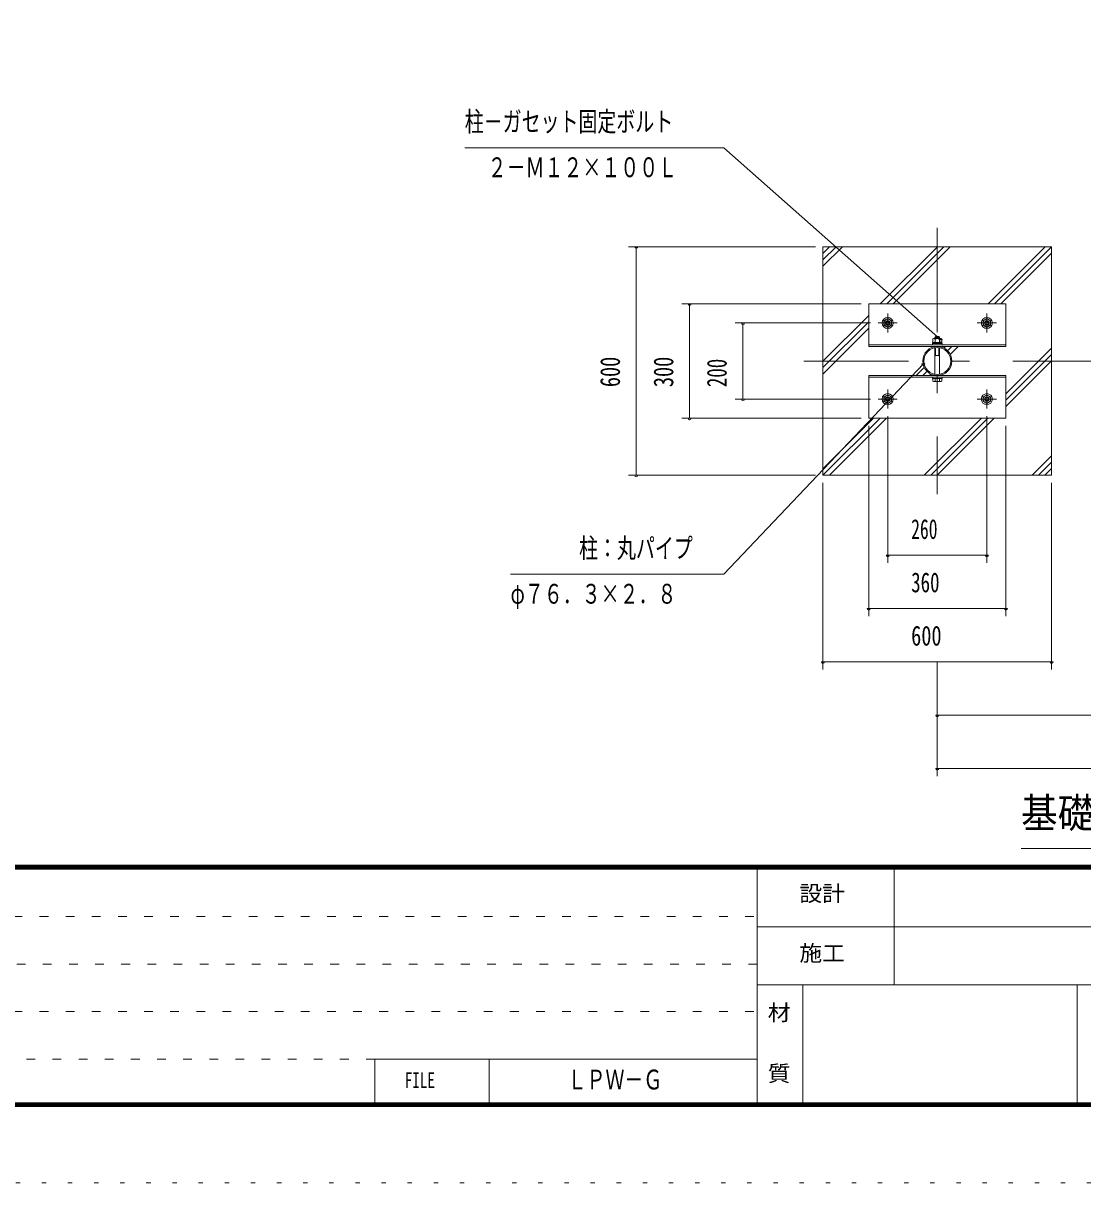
# Model space of a CAD drawing. Units: millimetres, scale not verified, with parts at other scales. Extents: x -32624 to 32629, y -14700 to 14700.
# Drawn here: x 10558 to 20290, y -14700 to -4042 of the extents above; entities that cross this region are included whole.
import ezdxf
from ezdxf.enums import TextEntityAlignment as Align

# ---------------------------------------------------------------- set-up
doc = ezdxf.new("R2010")
doc.units = ezdxf.units.MM
doc.header["$LTSCALE"] = 80
for name, pattern in [('USER1', [3, 1, -2]), ('USER3', [24, 12, -5, 2, -5]), ('USER4', [3, 0.5, -2.5])]:
    doc.linetypes.add(name, pattern=pattern)
doc.layers.add('0-1_0-F', color=7, linetype='Continuous')
for name, color, linetype, lineweight in [('0-6_2-0BOLD', 7, 'Continuous', 18), ('0-8_2-2CENTER', 3, 'USER3', 18), ('0-9_2-4THIN', 4, 'Continuous', 18), ('0-A_2-5DIM', 3, 'Continuous', 18), ('0-B_2-6HATCH', 2, 'Continuous', 18), ('0-C_F-F', 5, 'Continuous', 18), ('0-D_F-E_J_ADD', 5, 'USER4', 18)]:
    doc.layers.add(name, color=color, linetype=linetype, lineweight=lineweight)
doc.styles.add('ＭＳ ゴシック', font='')
doc.styles.get('ＭＳ ゴシック').set_extended_font_data('MS Gothic')

msp = doc.modelspace()

# ---------------------------------------------------------------- linework, layer by layer
at = {"layer": '0-6_2-0BOLD'}
for p, q in [((18323.49, -6997.82), (19583.49, -6997.82)), ((18910.79, -6986.62), (18910.79, -6976.12)), ((18932.49, -7269.03), (18932.49, -7025.17)), ((18933.28, -6976.12), (18933.28, -6944.65)), ((18942.99, -6986.62), (18953.49, -6976.12)), ((18963.99, -6976.12), (18953.49, -6986.62)), ((18973.7, -6944.65), (18973.7, -6976.12)), ((18974.49, -6929.57), (18974.49, -6941.12)), ((18974.49, -7025.17), (18974.49, -7269.03)), ((18993.91, -6976.12), (18993.91, -6944.65)), ((18997.24, -6986.62), (18997.24, -6997.82)), ((18932.49, -7097.57), (18974.49, -7097.57)), ((19583.49, -7296.37), (18323.49, -7296.37)), ((18933.28, -7307.57), (18933.28, -7332.04)), ((18973.7, -7307.57), (18973.7, -7332.04)), ((18997.24, -7307.57), (18997.24, -7296.37))]:
    msp.add_line(p, q, dxfattribs=at)
for points in [[(17903.49, -8197.1), (17903.49, -6097.09), (20003.49, -6097.09), (20003.49, -8197.1)], [(18323.49, -7013.57), (18323.49, -6621.57), (19583.49, -6621.57), (19583.49, -7013.57)], [(18533.49, -6817.3), (18498.49, -6837.51), (18463.49, -6817.3), (18463.49, -6776.89), (18498.49, -6756.68), (18533.49, -6776.89)], [(19443.49, -6817.3), (19443.49, -6776.89), (19408.49, -6756.68), (19373.48, -6776.89), (19373.48, -6817.3), (19408.49, -6837.51)], [(19583.49, -7672.62), (18323.49, -7672.62), (18323.49, -7280.62), (19583.49, -7280.62)], [(18533.49, -7476.89), (18533.49, -7517.3), (18498.49, -7537.51), (18463.49, -7517.3), (18463.49, -7476.89), (18498.49, -7456.68)], [(19443.49, -7517.3), (19408.49, -7537.51), (19373.48, -7517.3), (19373.48, -7476.89), (19408.49, -7456.68), (19443.49, -7476.89)]]:
    msp.add_lwpolyline(points, close=True, dxfattribs=at)
for points in [[(18932.49, -6941.12), (18932.49, -6929.57), (18939.49, -6922.57), (18967.49, -6922.57), (18974.48, -6929.57), (18932.49, -6929.57)], [(18997.24, -6986.62), (18909.74, -6986.62), (18909.74, -6997.82)], [(18910.79, -6976.12), (18996.19, -6976.12), (18996.19, -6986.62)], [(18993.91, -6944.65), (18987.79, -6941.12), (18919.19, -6941.12), (18913.07, -6944.65), (18913.07, -6976.12)], [(18997.24, -7307.57), (18909.74, -7307.57), (18909.74, -7296.37)], [(18913.07, -7307.57), (18913.07, -7332.04), (18919.19, -7335.57), (18987.79, -7335.57)], [(18987.79, -7335.57), (18993.91, -7332.04), (18993.91, -7307.57)]]:
    msp.add_lwpolyline(points, dxfattribs=at)
for centre, radius in [((18498.49, -6797.09), 50.75), ((18498.49, -6797.09), 34.3), ((18498.49, -6797.09), 15.4), ((19408.49, -6797.09), 50.75), ((19408.49, -6797.09), 34.3), ((19408.49, -6797.09), 15.4), ((18953.49, -7147.1), 133.53), ((18953.49, -7147.1), 123.72), ((18498.49, -7497.1), 50.75), ((19408.49, -7497.1), 50.75), ((18498.49, -7497.1), 34.3), ((18498.49, -7497.1), 15.4), ((19408.49, -7497.1), 34.3), ((19408.49, -7497.1), 15.4)]:
    msp.add_circle(centre, radius, dxfattribs=at)
for centre, radius, start, end in [((18923.18, -6957.33), 16.21, 51.45377, 90), ((18953.49, -7000.69), 59.57, 70.16867, 109.82912), ((18983.8, -6957.34), 16.22, 90, 128.53143), ((18923.18, -7319.36), 16.21, 270, 308.54623), ((18953.49, -7276), 59.57, 250.17088, 289.83133), ((18983.8, -7319.35), 16.22, 231.46857, 270)]:
    msp.add_arc(centre, radius, start, end, dxfattribs=at)
at = {"layer": '0-8_2-2CENTER'}
for p, q in [((18953.49, -5922.1), (18953.49, -8372.1)), ((18498.49, -6709.6), (18498.49, -6884.6)), ((19408.49, -6709.6), (19408.49, -6884.6)), ((18585.99, -6797.09), (18410.99, -6797.09)), ((19320.98, -6797.09), (19495.99, -6797.09)), ((17728.49, -7147.1), (23677.86, -7147.1)), ((18498.49, -7409.6), (18498.49, -7584.6)), ((19408.49, -7584.6), (19408.49, -7409.6)), ((18410.99, -7497.1), (18585.99, -7497.1)), ((19495.99, -7497.1), (19320.98, -7497.1))]:
    msp.add_line(p, q, dxfattribs=at)
at = {"layer": '0-9_2-4THIN'}
for p, q in [((18938.09, -6923.97), (18938.09, -6941.12)), ((18968.89, -6941.12), (18968.89, -6923.97))]:
    msp.add_line(p, q, dxfattribs=at)
for points in [[(18932.49, -7107.28), (18938.09, -7097.57), (18938.09, -7024.33)], [(18968.89, -7024.33), (18968.89, -7097.57), (18974.49, -7107.28)]]:
    msp.add_lwpolyline(points, dxfattribs=at)
for centre in [(18498.49, -6797.09), (19408.49, -6797.09), (18498.49, -7497.1), (19408.49, -7497.1)]:
    msp.add_circle(centre, 21, dxfattribs=at)
at = {"layer": '0-A_2-5DIM'}
for p, q in [((16118.49, -6097.09), (17833.48, -6097.09)), ((16202.49, -6097.09), (16174.49, -6097.09)), ((16188.49, -8197.1), (16188.49, -6097.09)), ((16608.49, -6622.1), (18253.48, -6622.1)), ((16692.49, -6622.1), (16664.49, -6622.1)), ((16678.49, -7672.09), (16678.49, -6622.1)), ((18340.98, -6797.09), (17098.49, -6797.09)), ((17182.49, -6797.1), (17154.49, -6797.1)), ((17168.49, -6797.09), (17168.49, -7497.1)), ((18998.18, -6950.44), (18970.18, -6950.44)), ((18839.61, -7171.84), (18811.61, -7171.84)), ((17098.49, -7497.1), (18340.98, -7497.1)), ((17182.49, -7497.1), (17154.49, -7497.1)), ((18253.48, -7672.09), (16608.49, -7672.09)), ((16692.49, -7672.09), (16664.49, -7672.09)), ((18498.49, -7654.6), (18498.49, -9002.09)), ((19408.49, -9002.09), (19408.49, -7654.6)), ((18323.49, -9492.09), (18323.49, -7742.62)), ((19583.49, -7742.62), (19583.49, -9492.09)), ((16118.49, -8197.1), (17833.48, -8197.1)), ((16202.49, -8197.1), (16174.49, -8197.1)), ((17903.49, -8267.09), (17903.49, -9982.1)), ((20003.49, -9982.1), (20003.49, -8267.09)), ((18512.49, -8932.1), (18484.49, -8932.1)), ((18498.49, -8932.1), (19408.49, -8932.1)), ((19422.48, -8932.1), (19394.48, -8932.1)), ((18337.49, -9422.1), (18309.49, -9422.1)), ((19583.49, -9422.1), (18323.49, -9422.1)), ((19597.49, -9422.1), (19569.49, -9422.1)), ((17917.49, -9912.1), (17889.49, -9912.1)), ((17903.49, -9912.1), (20003.49, -9912.1)), ((18953.49, -10962.1), (18953.49, -9912.1)), ((20017.49, -9912.1), (19989.49, -9912.1)), ((18967.49, -10402.1), (18939.49, -10402.1)), ((18953.49, -10402.1), (25953.49, -10402.1)), ((18967.49, -10892.1), (18939.49, -10892.1)), ((25953.49, -10892.1), (18953.49, -10892.1)), ((25183.49, -11627.1), (19723.49, -11627.1))]:
    msp.add_line(p, q, dxfattribs=at)
for points in [[(18984.18, -6950.44), (16993.49, -5187.1), (14613.49, -5187.1)], [(18825.61, -7171.84), (16993.48, -9107.1), (15033.49, -9107.1)]]:
    msp.add_lwpolyline(points, dxfattribs=at)
for centre in [(16188.49, -6097.09), (16678.49, -6622.1), (17168.49, -6797.1), (18984.18, -6950.44), (18825.61, -7171.84), (17168.49, -7497.1), (16678.49, -7672.09), (16188.49, -8197.1), (18498.49, -8932.1), (19408.48, -8932.1), (18323.49, -9422.1), (19583.49, -9422.1), (17903.49, -9912.1), (20003.49, -9912.1), (18953.49, -10402.1), (18953.49, -10892.1)]:
    msp.add_arc(centre, 14, 180, 0, dxfattribs=at)
at = {"layer": '0-B_2-6HATCH'}
for p, q in [((17903.49, -6157.8), (17964.19, -6097.09)), ((18023.59, -6097.09), (17903.49, -6217.2)), ((17903.49, -6276.59), (18082.99, -6097.09)), ((18954.14, -6097.09), (18429.67, -6621.57)), ((18489.07, -6621.57), (19013.54, -6097.09)), ((19072.94, -6097.09), (18548.46, -6621.57)), ((19419.62, -6621.57), (19944.1, -6097.09)), ((20003.49, -6097.09), (19479.02, -6621.57)), ((19538.41, -6621.57), (20003.49, -6156.49)), ((18323.49, -6727.75), (17903.49, -7147.75)), ((17903.49, -7207.14), (18323.49, -6787.14)), ((18323.49, -6846.54), (17903.49, -7266.54)), ((19013.41, -7027.77), (19027.62, -7013.57)), ((19087.01, -7013.57), (19047.91, -7052.68)), ((19072.81, -7087.17), (19146.41, -7013.57)), ((20003.49, -7027.65), (19583.49, -7447.65)), ((19583.49, -7507.04), (20003.49, -7087.05)), ((18760.57, -7280.62), (18834.17, -7207.02)), ((18859.08, -7241.51), (18819.96, -7280.62)), ((20003.49, -7146.44), (19583.49, -7566.44)), ((18879.36, -7280.62), (18893.56, -7266.42)), ((17903.49, -8137.7), (18368.57, -7672.62)), ((18427.97, -7672.62), (17903.49, -8197.1)), ((17962.89, -8197.1), (18487.36, -7672.62)), ((19358.51, -7672.62), (18834.04, -8197.1)), ((18893.44, -8197.1), (19417.91, -7672.62)), ((19477.31, -7672.62), (18952.84, -8197.1)), ((19823.99, -8197.1), (20003.49, -8017.6)), ((20003.49, -8077), (19883.39, -8197.1)), ((19942.78, -8197.1), (20003.49, -8136.39))]:
    msp.add_line(p, q, dxfattribs=at)
at = {"layer": '0-C_F-F'}
for p, q in [((31893.6, -11781), (-8216.4, -11781)), ((-8216.4, -11784.5), (31893.6, -11784.5)), ((31893.6, -11788), (-8216.4, -11788)), ((-8216.4, -11791.5), (31893.6, -11791.5)), ((31893.6, -11795), (-8216.4, -11795)), ((-8216.4, -11798.5), (31893.6, -11798.5)), ((31893.6, -11802), (-8216.4, -11802)), ((-8216.4, -11805.5), (31893.6, -11805.5)), ((31893.6, -11809), (-8216.4, -11809)), ((-8216.4, -11812.5), (31893.6, -11812.5)), ((31893.6, -11816), (-8216.4, -11816)), ((17298.61, -14000), (17298.61, -11816)), ((18558.61, -11816), (18558.61, -12880)), ((22618.61, -12348), (17298.61, -12348)), ((17298.61, -12880), (22618.61, -12880)), ((17718.6, -12880), (17718.6, -14000)), ((20238.6, -14000), (20238.6, -12880)), ((13787.41, -13563.2), (17298.61, -13563.2)), ((13787.41, -13563.2), (13787.41, -14000)), ((14837.41, -14000), (14837.41, -13563.2))]:
    msp.add_line(p, q, dxfattribs=at)
at = {"layer": '0-C_F-F', "color": 6, "linetype": 'USER1'}
for p, q in [((-8251.4, -12252.8), (17298.61, -12252.8)), ((17298.61, -12689.6), (-8251.4, -12689.6)), ((-8251.4, -13126.4), (17298.61, -13126.4)), ((13787.41, -13563.2), (-8251.4, -13563.2))]:
    msp.add_line(p, q, dxfattribs=at)
at = {"layer": '0-C_F-F'}
for points in [[(31928.6, -14000), (31928.6, 14140), (-8251.4, 14140), (-8251.4, -14000)], [(31925.1, -13996.5), (-8247.9, -13996.5), (-8247.9, 14136.5), (31925.1, 14136.5)], [(31921.6, -13993), (31921.6, 14133), (-8244.4, 14133), (-8244.4, -13993)], [(31918.1, -13989.5), (31918.1, 14129.5), (-8240.9, 14129.5), (-8240.9, -13989.5)], [(31914.6, -13986), (31914.6, 14126), (-8237.4, 14126), (-8237.4, -13986)], [(31911.1, -13982.5), (31911.1, 14122.5), (-8233.9, 14122.5), (-8233.9, -13982.5)], [(31907.6, -13979), (-8230.4, -13979), (-8230.4, 14119), (31907.6, 14119)], [(31904.1, -13975.5), (-8226.9, -13975.5), (-8226.9, 14115.5), (31904.1, 14115.5)], [(31900.6, -13972), (31900.6, 14112), (-8223.4, 14112), (-8223.4, -13972)], [(31897.1, -13968.5), (-8219.9, -13968.5), (-8219.9, 14108.5), (31897.1, 14108.5)], [(31893.6, -13965), (31893.6, 14105), (-8216.4, 14105), (-8216.4, -13965)]]:
    msp.add_lwpolyline(points, close=True, dxfattribs=at)
at = {"layer": '0-D_F-E_J_ADD'}
msp.add_lwpolyline([(32628.6, -14700), (32628.6, 14700), (-8951.4, 14700), (-8951.4, -14700)], close=True, dxfattribs=at)

# ---------------------------------------------------------------- texts
at = {"layer": '0-1_0-F', "style": 'ＭＳ ゴシック', "width": 0.7}
msp.add_text('ＬＰＷ－Ｇ', height=182.3, dxfattribs=at).set_placement((15557.83, -13896.73), align=Align.BOTTOM_LEFT)
at = {"layer": '0-A_2-5DIM', "color": 7, "style": 'ＭＳ ゴシック'}
for s, height, width, p in [('柱－ガセット固定ボルト', 182.3, 0.7, (14613.49, -5092.22)), ('２－Ｍ１２×１００Ｌ', 182.3, 0.7, (14823.49, -5512.22)), ('260', 182.3, 0.65, (18713.74, -8837.22)), ('柱：丸パイプ', 182.3, 0.7, (15663.49, -9012.22)), ('360', 182.3, 0.7, (18713.74, -9327.22)), ('φ７６．３×２．８', 182.3, 0.7, (15033.49, -9432.23)), ('600', 182.3, 0.75, (18713.74, -9817.22)), ('基礎部詳細図\u3000Ｓ＝１／２０', 273.5, 0.9, (19723.49, -11519.79))]:
    msp.add_text(s, height=height, dxfattribs=dict(at, width=width)).set_placement(p, align=Align.BOTTOM_LEFT)
for s, width, p in [('600', 0.75, (16093.62, -7386.84)), ('300', 0.75, (16583.62, -7386.85)), ('200', 0.7, (17073.62, -7386.84))]:
    msp.add_text(s, height=182.3, rotation=90, dxfattribs=dict(at, width=width)).set_placement(p, align=Align.BOTTOM_LEFT)
at = {"layer": '0-C_F-F', "color": 7, "style": 'ＭＳ ゴシック'}
for s, width, p in [('設計', 1.05, (17687.11, -12157.36)), ('施工', 1.05, (17687.11, -12706.1)), ('材', 1.05, (17396.61, -13252.1)), ('質', 1.05, (17396.61, -13812.1)), ('FILE', 0.7, (14062.16, -13873.7))]:
    msp.add_text(s, height=145.9, dxfattribs=dict(at, width=width)).set_placement(p, align=Align.BOTTOM_LEFT)

doc.saveas('drawing.dxf')
